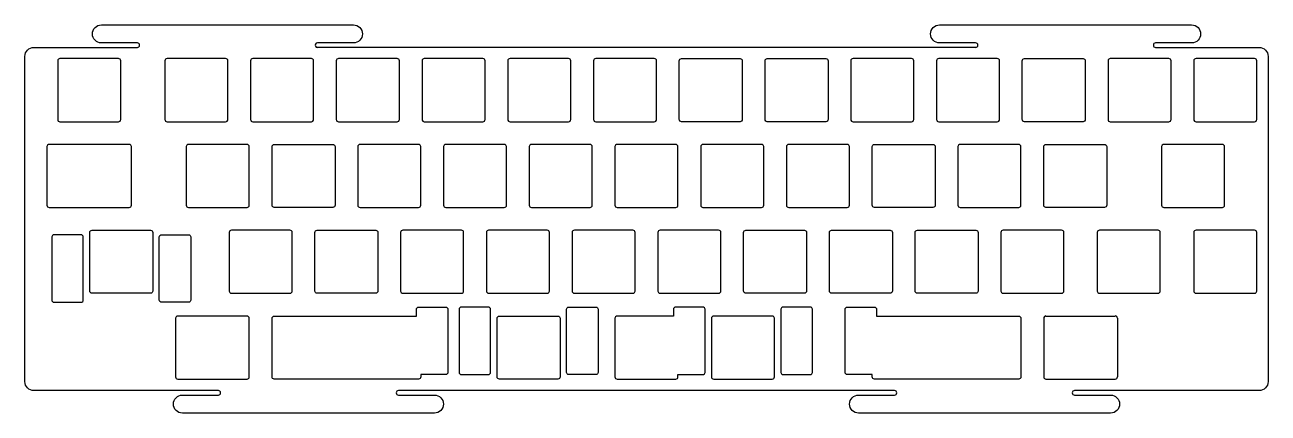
# Model space of a CAD drawing. Header units: millimetres. Extents: x 0 to 276, y -81 to 5.
import ezdxf

# ---------------------------------------------------------------- set-up
doc = ezdxf.new("R2010")
doc.units = ezdxf.units.MM
doc.layers.get('0').update_dxf_attribs({"linetype": 'CONTINUOUS'})

msp = doc.modelspace()

# ---------------------------------------------------------------- linework, layer by layer
for p, q in [((17, 4.97), (73, 4.97)), ((203.23, 4.97), (259.23, 4.97)), ((25, 0.97), (17, 0.97)), ((64.82, 0), (211.41, 0)), ((73, 0.97), (65, 0.97)), ((211.23, 0.97), (203.23, 0.97)), ((259.23, 0.97), (251.22, 0.97)), ((0, -74.23), (0, -2.03)), ((2, -0.03), (25, -0.03)), ((251.22, -0.03), (274.23, -0.03)), ((276.22, -2.03), (276.22, -74.23)), ((226.36, -60.17), (226.36, -73.17)), ((226.86, -59.68), (242.24, -59.68)), ((242.74, -60.17), (242.74, -73.17)), ((226.86, -73.68), (239.86, -73.68)), ((229.24, -73.68), (242.24, -73.68)), ((43, -76.23), (2, -76.23)), ((35, -77.23), (43, -77.23)), ((193.23, -76.23), (83, -76.23)), ((83, -77.23), (91, -77.23)), ((185.23, -77.23), (193.23, -77.23)), ((274.23, -76.23), (233.22, -76.23)), ((233.22, -77.23), (241.23, -77.23)), ((91, -81.23), (35, -81.23)), ((241.23, -81.23), (185.23, -81.23))]:
    msp.add_line(p, q)
for points in [[(7.79, -16.53), (20.79, -16.53, 0.414214), (21.29, -16.02), (21.29, -3.02, 0.414214), (20.79, -2.52), (7.79, -2.52, 0.414214), (7.29, -3.02), (7.29, -16.02, 0.414214)], [(31.6, -16.53), (44.6, -16.53, 0.414214), (45.1, -16.02), (45.1, -3.02, 0.414214), (44.6, -2.52), (31.6, -2.52, 0.414214), (31.1, -3.02), (31.1, -16.02, 0.414214)], [(50.15, -16.02, 0.414214), (50.65, -16.53), (63.65, -16.53, 0.414214), (64.15, -16.02), (64.15, -3.02, 0.414214), (63.65, -2.52), (50.65, -2.52, 0.414214), (50.15, -3.02)], [(69.2, -3.02), (69.2, -16.02, 0.414214), (69.7, -16.53), (82.7, -16.53, 0.414214), (83.2, -16.02), (83.2, -3.02, 0.414214), (82.7, -2.52), (69.7, -2.52, 0.414214)], [(102.25, -3.02, 0.414214), (101.75, -2.52), (88.75, -2.52, 0.414214), (88.25, -3.02), (88.25, -16.02, 0.414214), (88.75, -16.53), (101.75, -16.53, 0.414214), (102.25, -16.02)], [(107.3, -3.02), (107.3, -16.02, 0.414214), (107.8, -16.53), (120.8, -16.53, 0.414214), (121.3, -16.02), (121.3, -3.02, 0.414214), (120.8, -2.52), (107.8, -2.52, 0.414214)], [(126.85, -16.53), (139.85, -16.53, 0.414214), (140.35, -16.02), (140.35, -3.02, 0.414214), (139.85, -2.52), (126.85, -2.52, 0.414214), (126.35, -3.02), (126.35, -16.02, 0.414214)], [(159.4, -3.02), (159.4, -16.02, -0.414214), (158.9, -16.53), (145.9, -16.53, -0.414214), (145.4, -16.02), (145.4, -3.02, -0.414214), (145.9, -2.52), (158.9, -2.52, -0.414214)], [(164.95, -2.52), (177.95, -2.52, -0.414214), (178.45, -3.02), (178.45, -16.02, -0.414214), (177.95, -16.53), (164.95, -16.53, -0.414214), (164.45, -16.02), (164.45, -3.02, -0.414214)], [(183.5, -16.02, 0.414214), (184, -16.53), (197, -16.53, 0.414214), (197.5, -16.02), (197.5, -3.02, 0.414214), (197, -2.52), (184, -2.52, 0.414214), (183.5, -3.02)], [(202.55, -3.02), (202.55, -16.02, 0.414214), (203.05, -16.53), (216.05, -16.53, 0.414214), (216.55, -16.02), (216.55, -3.02, 0.414214), (216.05, -2.52), (203.05, -2.52, 0.414214)], [(235.6, -3.02), (235.6, -16.02, -0.414214), (235.1, -16.53), (222.1, -16.53, -0.414214), (221.6, -16.02), (221.6, -3.02, -0.414214), (222.1, -2.52), (235.1, -2.52, -0.414214)], [(241.15, -2.52, 0.414214), (240.65, -3.02), (240.65, -16.02, 0.414214), (241.15, -16.53), (254.15, -16.53, 0.414214), (254.65, -16.02), (254.65, -3.02, 0.414214), (254.15, -2.52)], [(273.2, -16.53, 0.414214), (273.7, -16.02), (273.7, -3.02, 0.414214), (273.2, -2.52), (260.2, -2.52, 0.414214), (259.7, -3.02), (259.7, -16.02, 0.414214), (260.2, -16.53)], [(4.91, -22.07), (4.91, -35.08, 0.414214), (5.41, -35.58), (23.17, -35.58, 0.414214), (23.67, -35.08), (23.67, -22.07, 0.414214), (23.17, -21.58), (5.41, -21.58, 0.414214)], [(49.36, -35.58, 0.414214), (49.86, -35.08), (49.86, -22.07, 0.414214), (49.36, -21.58), (36.36, -21.58, 0.414214), (35.86, -22.07), (35.86, -35.08, 0.414214), (36.36, -35.58)], [(68.91, -22.07), (68.91, -35.08, -0.414214), (68.41, -35.58), (55.41, -35.58, -0.414214), (54.91, -35.08), (54.91, -22.07, -0.414214), (55.41, -21.58), (68.41, -21.58, -0.414214)], [(73.96, -35.08, 0.414214), (74.46, -35.58), (87.46, -35.58, 0.414214), (87.96, -35.08), (87.96, -22.07, 0.414214), (87.46, -21.58), (74.46, -21.58, 0.414214), (73.96, -22.07)], [(106.51, -35.58, 0.414214), (107.01, -35.08), (107.01, -22.07, 0.414214), (106.51, -21.58), (93.51, -21.58, 0.414214), (93.01, -22.07), (93.01, -35.08, 0.414214), (93.51, -35.58)], [(126.06, -22.07, 0.414214), (125.56, -21.58), (112.56, -21.58, 0.414214), (112.06, -22.07), (112.06, -35.08, 0.414214), (112.56, -35.58), (125.56, -35.58, 0.414214), (126.06, -35.08)], [(131.11, -22.07), (131.11, -35.08, 0.414214), (131.61, -35.58), (144.61, -35.58, 0.414214), (145.11, -35.08), (145.11, -22.07, 0.414214), (144.61, -21.58), (131.61, -21.58, 0.414214)], [(150.66, -21.58, 0.414214), (150.16, -22.07), (150.16, -35.08, 0.414214), (150.66, -35.58), (163.66, -35.58, 0.414214), (164.16, -35.08), (164.16, -22.07, 0.414214), (163.66, -21.58)], [(183.21, -22.07, 0.414214), (182.71, -21.58), (169.71, -21.58, 0.414214), (169.21, -22.07), (169.21, -35.08, 0.414214), (169.71, -35.58), (182.71, -35.58, 0.414214), (183.21, -35.08)], [(202.26, -22.07), (202.26, -35.08, -0.414214), (201.76, -35.58), (188.76, -35.58, -0.414214), (188.26, -35.08), (188.26, -22.07, -0.414214), (188.76, -21.58), (201.76, -21.58, -0.414214)], [(207.81, -35.58), (220.81, -35.58, 0.414214), (221.31, -35.08), (221.31, -22.07, 0.414214), (220.81, -21.58), (207.81, -21.58, 0.414214), (207.31, -22.07), (207.31, -35.08, 0.414214)], [(240.36, -22.07), (240.36, -35.08, -0.414214), (239.86, -35.58), (226.86, -35.58, -0.414214), (226.36, -35.08), (226.36, -22.07, -0.414214), (226.86, -21.58), (239.86, -21.58, -0.414214)], [(253.06, -21.58, 0.414214), (252.56, -22.07), (252.56, -35.08, 0.414214), (253.06, -35.58), (266.06, -35.58, 0.414214), (266.56, -35.08), (266.56, -22.07, 0.414214), (266.06, -21.58)], [(28.43, -41.12), (28.43, -54.13, -0.414214), (27.93, -54.63), (14.93, -54.63, -0.414214), (14.43, -54.13), (14.43, -41.12, -0.414214), (14.93, -40.62), (27.93, -40.62, -0.414214)], [(45.89, -40.62, 0.414214), (45.39, -41.12), (45.39, -54.13, 0.414214), (45.89, -54.63), (58.89, -54.63, 0.414214), (59.39, -54.13), (59.39, -41.12, 0.414214), (58.89, -40.62)], [(78.44, -41.12), (78.44, -54.13, -0.414214), (77.94, -54.63), (64.94, -54.63, -0.414214), (64.44, -54.13), (64.44, -41.12, -0.414214), (64.94, -40.62), (77.94, -40.62, -0.414214)], [(83.49, -41.12), (83.49, -54.13, 0.414214), (83.99, -54.63), (96.99, -54.63, 0.414214), (97.49, -54.13), (97.49, -41.12, 0.414214), (96.99, -40.62), (83.99, -40.62, 0.414214)], [(103.04, -54.63), (116.04, -54.63, 0.414214), (116.54, -54.13), (116.54, -41.12, 0.414214), (116.04, -40.62), (103.04, -40.62, 0.414214), (102.54, -41.12), (102.54, -54.13, 0.414214)], [(121.59, -54.13, 0.414214), (122.09, -54.63), (135.09, -54.63, 0.414214), (135.59, -54.13), (135.59, -41.12, 0.414214), (135.09, -40.62), (122.09, -40.62, 0.414214), (121.59, -41.12)], [(140.64, -54.13, 0.414214), (141.14, -54.63), (154.14, -54.63, 0.414214), (154.64, -54.13), (154.64, -41.12, 0.414214), (154.14, -40.62), (141.14, -40.62, 0.414214), (140.64, -41.12)], [(173.69, -41.12), (173.69, -54.13, -0.414214), (173.19, -54.63), (160.19, -54.63, -0.414214), (159.69, -54.13), (159.69, -41.12, -0.414214), (160.19, -40.62), (173.19, -40.62, -0.414214)], [(192.74, -41.12), (192.74, -54.13, -0.414214), (192.24, -54.63), (179.24, -54.63, -0.414214), (178.74, -54.13), (178.74, -41.12, -0.414214), (179.24, -40.62), (192.24, -40.62, -0.414214)], [(211.79, -41.12), (211.79, -54.13, -0.414214), (211.29, -54.63), (198.29, -54.63, -0.414214), (197.79, -54.13), (197.79, -41.12, -0.414214), (198.29, -40.62), (211.29, -40.62, -0.414214)], [(217.34, -40.62, 0.414214), (216.84, -41.12), (216.84, -54.13, 0.414214), (217.34, -54.63), (230.34, -54.63, 0.414214), (230.84, -54.13), (230.84, -41.12, 0.414214), (230.34, -40.62)], [(252.27, -41.12, 0.414214), (251.77, -40.62), (238.77, -40.62, 0.414214), (238.27, -41.12), (238.27, -54.13, 0.414214), (238.77, -54.63), (251.77, -54.63, 0.414214), (252.27, -54.13)], [(260.2, -40.62, 0.414214), (259.7, -41.12), (259.7, -54.13, 0.414214), (260.2, -54.63), (273.2, -54.63, 0.414214), (273.7, -54.13), (273.7, -41.12, 0.414214), (273.2, -40.62)], [(12.49, -56.63, 0.414214), (12.99, -56.13), (12.99, -42.12, 0.414214), (12.49, -41.63), (6.49, -41.63, 0.414214), (5.99, -42.12), (5.99, -56.13, 0.414214), (6.49, -56.63)], [(30.37, -41.63), (36.37, -41.63, -0.414214), (36.87, -42.12), (36.87, -56.13, -0.414214), (36.37, -56.63), (30.37, -56.63, -0.414214), (29.87, -56.13), (29.87, -42.12, -0.414214)], [(87.49, -57.68), (93.49, -57.68, -0.414214), (93.99, -58.18), (93.99, -72.18, -0.414214), (93.49, -72.68), (87.96, -72.68), (87.96, -73.17, -0.414214), (87.46, -73.68), (55.41, -73.68, -0.414214), (54.91, -73.17), (54.91, -60.17, -0.414214), (55.41, -59.68), (86.99, -59.68), (86.99, -58.18, -0.414214)], [(102.98, -72.68, 0.414214), (103.48, -72.18), (103.48, -58.18, 0.414214), (102.98, -57.68), (96.98, -57.68, 0.414214), (96.48, -58.18), (96.48, -72.18, 0.414214), (96.98, -72.68)], [(120.36, -72.18), (120.36, -58.18, -0.414214), (120.86, -57.68), (126.86, -57.68, -0.414214), (127.36, -58.18), (127.36, -72.18, -0.414214), (126.86, -72.68), (120.86, -72.68, -0.414214)], [(131.11, -73.17, 0.414214), (131.61, -73.68), (144.61, -73.68, 0.414214), (145.11, -73.17), (145.11, -72.68), (150.61, -72.68, 0.414214), (151.11, -72.18), (151.11, -58.18, 0.414214), (150.61, -57.68), (144.61, -57.68, 0.414214), (144.11, -58.18), (144.11, -59.68), (131.61, -59.68, 0.414214), (131.11, -60.17)], [(174.98, -58.18, 0.414214), (174.48, -57.68), (168.48, -57.68, 0.414214), (167.98, -58.18), (167.98, -72.18, 0.414214), (168.48, -72.68), (174.48, -72.68, 0.414214), (174.98, -72.18)], [(221.31, -60.17), (221.31, -73.17, -0.414214), (220.81, -73.68), (188.76, -73.68, -0.414214), (188.26, -73.17), (188.26, -72.68), (182.74, -72.68, -0.414214), (182.24, -72.18), (182.24, -58.18, -0.414214), (182.74, -57.68), (188.74, -57.68, -0.414214), (189.24, -58.18), (189.24, -59.68), (220.81, -59.68, -0.414214)], [(49.36, -73.68, 0.414214), (49.86, -73.17), (49.86, -60.17, 0.414214), (49.36, -59.68), (33.98, -59.68, 0.414214), (33.48, -60.17), (33.48, -73.17, 0.414214), (33.98, -73.68)], [(118.92, -60.17), (118.92, -73.17, -0.414214), (118.42, -73.68), (105.42, -73.68, -0.414214), (104.92, -73.17), (104.92, -60.17, -0.414214), (105.42, -59.68), (118.42, -59.68, -0.414214)], [(153.04, -73.68), (166.04, -73.68, 0.414214), (166.54, -73.17), (166.54, -60.17, 0.414214), (166.04, -59.68), (153.04, -59.68, 0.414214), (152.54, -60.17), (152.54, -73.17, 0.414214)]]:
    msp.add_lwpolyline(points, format="xyb", close=True)
at = {"extrusion": (0, 0, -1)}
for centre, start, end in [((-17, 2.97), -90, 90), ((-73, 2.97), 90, 270), ((-203.23, 2.97), -90, 90), ((-259.23, 2.97), 90, 270), ((-2, -2.03), 0, 90), ((-274.23, -2.03), 90, 180), ((-2, -74.23), -90, 0), ((-274.23, -74.23), 180, 270), ((-35, -79.23), -90, 90), ((-91, -79.23), 90, 270), ((-185.23, -79.23), -90, 90), ((-241.23, -79.23), 90, 270)]:
    msp.add_arc(centre, 2, start, end, dxfattribs=at)
for centre, start, end in [((25, 0.47), -90, 90), ((65, 0.47), 90, 270.0001), ((211.23, 0.47), -90, 90), ((251.22, 0.47), 90, 270), ((226.86, -60.17), 90, 180), ((242.24, -60.17), 0, 90), ((226.86, -73.17), 180, 270), ((242.24, -73.17), -90, 0), ((43, -76.73), -90, 90), ((83, -76.73), 90, 270), ((193.23, -76.73), -90, 90), ((233.22, -76.73), 90, 270)]:
    msp.add_arc(centre, 0.5, start, end)

doc.saveas('drawing.dxf')
